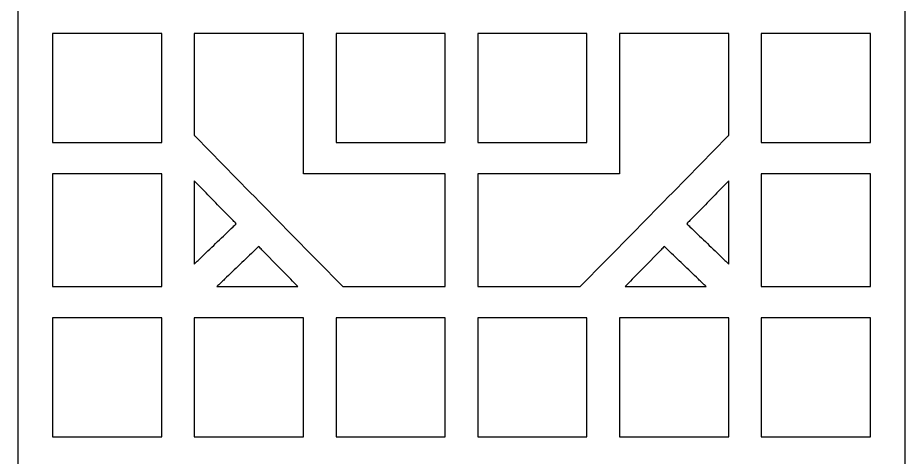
# Model space of a CAD drawing. Header units: centimetres. Extents: x -10 to 9.9, y -11.3 to 12.
# Drawn here: x -10 to -0.53, y -4.36 to 0.33 of the extents above; entities that cross this region are included whole.
import ezdxf

# ---------------------------------------------------------------- set-up
doc = ezdxf.new("R2010")
doc.units = ezdxf.units.CM
doc.header["$MEASUREMENT"] = 0
doc.layers.add('layer 1', color=7, linetype='Continuous')

msp = doc.modelspace()

# ---------------------------------------------------------------- linework, layer by layer
at = {"layer": 'layer 1', "color": 177}
msp.add_open_spline([(-9.99507, -11.30885), (-9.99507, -3.5515), (-9.99507, 4.20584), (-9.99507, 11.96319), (-9.99507, 11.96319), (-6.8403, 11.96319), (-3.6855, 11.96319), (-0.5307, 11.96319), (-0.5307, 11.96319), (-0.5307, 4.20584), (-0.5307, -3.5515), (-0.5307, -11.30885), (-0.5307, -11.30885), (-3.6855, -11.30885), (-6.8403, -11.30885), (-9.99507, -11.30885)], degree=3, knots=[0, 0, 0, 0, 0.2, 0.2, 0.2, 0.2, 0.4, 0.4, 0.4, 0.4, 0.6, 0.6, 0.6, 0.6, 1, 1, 1, 1], dxfattribs=at)
at = {"layer": 'layer 1', "color": 7}
for points, knots in [([(-9.57617, 0.16052), (-9.22043, 0.16052), (-8.86469, 0.16052), (-8.50897, 0.16052), (-8.50897, 0.16052), (-8.49272, 0.16052), (-8.47647, 0.16052), (-8.46021, 0.16052), (-8.46021, 0.16052), (-8.46021, 0.14492), (-8.46021, 0.1293), (-8.46021, 0.11371), (-8.46021, 0.11371), (-8.46021, -0.24257), (-8.46021, -0.59885), (-8.46021, -0.95513), (-8.46021, -0.95513), (-8.46021, -0.97072), (-8.46021, -0.98635), (-8.46021, -1.00194), (-8.46021, -1.00194), (-8.47647, -1.00194), (-8.49272, -1.00194), (-8.50897, -1.00194), (-8.50897, -1.00194), (-8.86469, -1.00194), (-9.22043, -1.00194), (-9.57617, -1.00194), (-9.57617, -1.00194), (-9.5924, -1.00194), (-9.60865, -1.00194), (-9.62491, -1.00194), (-9.62491, -1.00194), (-9.62491, -0.98635), (-9.62491, -0.97072), (-9.62491, -0.95513), (-9.62491, -0.95513), (-9.62491, -0.59885), (-9.62491, -0.24257), (-9.62491, 0.11371), (-9.62491, 0.11371), (-9.62491, 0.1293), (-9.62491, 0.14492), (-9.62491, 0.16052), (-9.62491, 0.16052), (-9.60865, 0.16052), (-9.5924, 0.16052), (-9.57617, 0.16052)], [0, 0, 0, 0, 0.0769231, 0.0769231, 0.0769231, 0.0769231, 0.1538462, 0.1538462, 0.1538462, 0.1538462, 0.2307692, 0.2307692, 0.2307692, 0.2307692, 0.3076923, 0.3076923, 0.3076923, 0.3076923, 0.3846154, 0.3846154, 0.3846154, 0.3846154, 0.4615385, 0.4615385, 0.4615385, 0.4615385, 0.5384615, 0.5384615, 0.5384615, 0.5384615, 0.6153846, 0.6153846, 0.6153846, 0.6153846, 0.6923077, 0.6923077, 0.6923077, 0.6923077, 0.7692308, 0.7692308, 0.7692308, 0.7692308, 0.8461538, 0.8461538, 0.8461538, 0.8461538, 1, 1, 1, 1]), ([(-6.94834, -1.33524), (-6.90547, -1.33524), (-6.86259, -1.33524), (-6.81975, -1.33524), (-6.81975, -1.33524), (-6.73064, -1.33524), (-6.64153, -1.33524), (-6.55243, -1.33524), (-6.55243, -1.33524), (-6.19671, -1.33524), (-5.84097, -1.33524), (-5.48522, -1.33524), (-5.48522, -1.33524), (-5.46897, -1.33524), (-5.45272, -1.33524), (-5.43646, -1.33524), (-5.43646, -1.33524), (-5.43646, -1.35086), (-5.43646, -1.36646), (-5.43646, -1.38206), (-5.43646, -1.38206), (-5.43646, -1.75155), (-5.43646, -2.12107), (-5.43646, -2.49056), (-5.43646, -2.49056), (-5.43646, -2.50616), (-5.43646, -2.52178), (-5.43646, -2.53738), (-5.43646, -2.53738), (-5.45272, -2.53738), (-5.46897, -2.53738), (-5.48522, -2.53738), (-5.48522, -2.53738), (-5.82634, -2.53738), (-6.16745, -2.53738), (-6.50856, -2.53738), (-6.50856, -2.53738), (-6.51556, -2.53738), (-6.52259, -2.53738), (-6.52959, -2.53738), (-6.52959, -2.53738), (-6.5344, -2.53248), (-6.53921, -2.52759), (-6.54404, -2.52269), (-6.54404, -2.52269), (-7.06259, -1.99488), (-7.58117, -1.46707), (-8.09975, -0.93924), (-8.09975, -0.93924), (-8.1042, -0.93474), (-8.10861, -0.93022), (-8.11306, -0.92573), (-8.11306, -0.92573), (-8.11306, -0.91952), (-8.11306, -0.91332), (-8.11306, -0.90711), (-8.11306, -0.90711), (-8.11306, -0.56686), (-8.11306, -0.22657), (-8.11306, 0.11371), (-8.11306, 0.11371), (-8.11306, 0.1293), (-8.11306, 0.14492), (-8.11306, 0.16052), (-8.11306, 0.16052), (-8.09681, 0.16052), (-8.08055, 0.16052), (-8.0643, 0.16052), (-8.0643, 0.16052), (-7.70856, 0.16052), (-7.35284, 0.16052), (-6.9971, 0.16052), (-6.9971, 0.16052), (-6.98084, 0.16052), (-6.96459, 0.16052), (-6.94834, 0.16052), (-6.94834, 0.16052), (-6.94834, 0.14492), (-6.94834, 0.1293), (-6.94834, 0.11371), (-6.94834, 0.11371), (-6.94834, -0.36927), (-6.94834, -0.85227), (-6.94834, -1.33524)], [0, 0, 0, 0, 0.0454545, 0.0454545, 0.0454545, 0.0454545, 0.0909091, 0.0909091, 0.0909091, 0.0909091, 0.1363636, 0.1363636, 0.1363636, 0.1363636, 0.1818182, 0.1818182, 0.1818182, 0.1818182, 0.2272727, 0.2272727, 0.2272727, 0.2272727, 0.2727273, 0.2727273, 0.2727273, 0.2727273, 0.3181818, 0.3181818, 0.3181818, 0.3181818, 0.3636364, 0.3636364, 0.3636364, 0.3636364, 0.4090909, 0.4090909, 0.4090909, 0.4090909, 0.4545455, 0.4545455, 0.4545455, 0.4545455, 0.5, 0.5, 0.5, 0.5, 0.5454545, 0.5454545, 0.5454545, 0.5454545, 0.5909091, 0.5909091, 0.5909091, 0.5909091, 0.6363636, 0.6363636, 0.6363636, 0.6363636, 0.6818182, 0.6818182, 0.6818182, 0.6818182, 0.7272727, 0.7272727, 0.7272727, 0.7272727, 0.7727273, 0.7727273, 0.7727273, 0.7727273, 0.8181818, 0.8181818, 0.8181818, 0.8181818, 0.8636364, 0.8636364, 0.8636364, 0.8636364, 0.9090909, 0.9090909, 0.9090909, 0.9090909, 1, 1, 1, 1]), ([(-5.43646, 0.11371), (-5.43646, -0.24257), (-5.43646, -0.59885), (-5.43646, -0.95513), (-5.43646, -0.95513), (-5.43646, -0.97072), (-5.43646, -0.98635), (-5.43646, -1.00194), (-5.43646, -1.00194), (-5.45272, -1.00194), (-5.46897, -1.00194), (-5.48522, -1.00194), (-5.48522, -1.00194), (-5.84097, -1.00194), (-6.19671, -1.00194), (-6.55243, -1.00194), (-6.55243, -1.00194), (-6.56868, -1.00194), (-6.58493, -1.00194), (-6.60119, -1.00194), (-6.60119, -1.00194), (-6.60119, -0.98635), (-6.60119, -0.97072), (-6.60119, -0.95513), (-6.60119, -0.95513), (-6.60119, -0.59885), (-6.60119, -0.24257), (-6.60119, 0.11371), (-6.60119, 0.11371), (-6.60119, 0.1293), (-6.60119, 0.14492), (-6.60119, 0.16052), (-6.60119, 0.16052), (-6.58493, 0.16052), (-6.56868, 0.16052), (-6.55243, 0.16052), (-6.55243, 0.16052), (-6.19671, 0.16052), (-5.84097, 0.16052), (-5.48522, 0.16052), (-5.48522, 0.16052), (-5.46897, 0.16052), (-5.45272, 0.16052), (-5.43646, 0.16052), (-5.43646, 0.16052), (-5.43646, 0.14492), (-5.43646, 0.1293), (-5.43646, 0.11371)], [0, 0, 0, 0, 0.0769231, 0.0769231, 0.0769231, 0.0769231, 0.1538462, 0.1538462, 0.1538462, 0.1538462, 0.2307692, 0.2307692, 0.2307692, 0.2307692, 0.3076923, 0.3076923, 0.3076923, 0.3076923, 0.3846154, 0.3846154, 0.3846154, 0.3846154, 0.4615385, 0.4615385, 0.4615385, 0.4615385, 0.5384615, 0.5384615, 0.5384615, 0.5384615, 0.6153846, 0.6153846, 0.6153846, 0.6153846, 0.6923077, 0.6923077, 0.6923077, 0.6923077, 0.7692308, 0.7692308, 0.7692308, 0.7692308, 0.8461538, 0.8461538, 0.8461538, 0.8461538, 1, 1, 1, 1]), ([(-5.08931, -0.95513), (-5.08931, -0.59885), (-5.08931, -0.24257), (-5.08931, 0.11371), (-5.08931, 0.11371), (-5.08931, 0.1293), (-5.08931, 0.14492), (-5.08931, 0.16052), (-5.08931, 0.16052), (-5.07306, 0.16052), (-5.0568, 0.16052), (-5.04058, 0.16052), (-5.04058, 0.16052), (-4.68484, 0.16052), (-4.32909, 0.16052), (-3.97338, 0.16052), (-3.97338, 0.16052), (-3.95713, 0.16052), (-3.94087, 0.16052), (-3.92462, 0.16052), (-3.92462, 0.16052), (-3.92462, 0.14492), (-3.92462, 0.1293), (-3.92462, 0.11371), (-3.92462, 0.11371), (-3.92462, -0.24257), (-3.92462, -0.59885), (-3.92462, -0.95513), (-3.92462, -0.95513), (-3.92462, -0.97072), (-3.92462, -0.98635), (-3.92462, -1.00194), (-3.92462, -1.00194), (-3.94087, -1.00194), (-3.95713, -1.00194), (-3.97338, -1.00194), (-3.97338, -1.00194), (-4.32909, -1.00194), (-4.68484, -1.00194), (-5.04058, -1.00194), (-5.04058, -1.00194), (-5.0568, -1.00194), (-5.07306, -1.00194), (-5.08931, -1.00194), (-5.08931, -1.00194), (-5.08931, -0.98635), (-5.08931, -0.97072), (-5.08931, -0.95513)], [0, 0, 0, 0, 0.0769231, 0.0769231, 0.0769231, 0.0769231, 0.1538462, 0.1538462, 0.1538462, 0.1538462, 0.2307692, 0.2307692, 0.2307692, 0.2307692, 0.3076923, 0.3076923, 0.3076923, 0.3076923, 0.3846154, 0.3846154, 0.3846154, 0.3846154, 0.4615385, 0.4615385, 0.4615385, 0.4615385, 0.5384615, 0.5384615, 0.5384615, 0.5384615, 0.6153846, 0.6153846, 0.6153846, 0.6153846, 0.6923077, 0.6923077, 0.6923077, 0.6923077, 0.7692308, 0.7692308, 0.7692308, 0.7692308, 0.8461538, 0.8461538, 0.8461538, 0.8461538, 1, 1, 1, 1]), ([(-3.57747, -1.33524), (-3.57747, -0.85227), (-3.57747, -0.36927), (-3.57747, 0.11371), (-3.57747, 0.11371), (-3.57747, 0.1293), (-3.57747, 0.14492), (-3.57747, 0.16052), (-3.57747, 0.16052), (-3.56121, 0.16052), (-3.54496, 0.16052), (-3.52871, 0.16052), (-3.52871, 0.16052), (-3.17296, 0.16052), (-2.81722, 0.16052), (-2.4615, 0.16052), (-2.4615, 0.16052), (-2.44525, 0.16052), (-2.429, 0.16052), (-2.41274, 0.16052), (-2.41274, 0.16052), (-2.41274, 0.14492), (-2.41274, 0.1293), (-2.41274, 0.11371), (-2.41274, 0.11371), (-2.41274, -0.22657), (-2.41274, -0.56686), (-2.41274, -0.90711), (-2.41274, -0.90711), (-2.41274, -0.91332), (-2.41274, -0.91952), (-2.41274, -0.92573), (-2.41274, -0.92573), (-2.41716, -0.93022), (-2.42161, -0.93474), (-2.42602, -0.93924), (-2.42602, -0.93924), (-2.9446, -1.46707), (-3.46318, -1.99488), (-3.98176, -2.52269), (-3.98176, -2.52269), (-3.98657, -2.52759), (-3.99137, -2.53248), (-3.99621, -2.53738), (-3.99621, -2.53738), (-4.00321, -2.53738), (-4.01021, -2.53738), (-4.01724, -2.53738), (-4.01724, -2.53738), (-4.35836, -2.53738), (-4.69944, -2.53738), (-5.04058, -2.53738), (-5.04058, -2.53738), (-5.0568, -2.53738), (-5.07306, -2.53738), (-5.08931, -2.53738), (-5.08931, -2.53738), (-5.08931, -2.52178), (-5.08931, -2.50616), (-5.08931, -2.49056), (-5.08931, -2.49056), (-5.08931, -2.12107), (-5.08931, -1.75155), (-5.08931, -1.38206), (-5.08931, -1.38206), (-5.08931, -1.36646), (-5.08931, -1.35086), (-5.08931, -1.33524), (-5.08931, -1.33524), (-5.07306, -1.33524), (-5.0568, -1.33524), (-5.04058, -1.33524), (-5.04058, -1.33524), (-4.68484, -1.33524), (-4.32909, -1.33524), (-3.97338, -1.33524), (-3.97338, -1.33524), (-3.88427, -1.33524), (-3.79516, -1.33524), (-3.70605, -1.33524), (-3.70605, -1.33524), (-3.66318, -1.33524), (-3.62031, -1.33524), (-3.57747, -1.33524)], [0, 0, 0, 0, 0.0454545, 0.0454545, 0.0454545, 0.0454545, 0.0909091, 0.0909091, 0.0909091, 0.0909091, 0.1363636, 0.1363636, 0.1363636, 0.1363636, 0.1818182, 0.1818182, 0.1818182, 0.1818182, 0.2272727, 0.2272727, 0.2272727, 0.2272727, 0.2727273, 0.2727273, 0.2727273, 0.2727273, 0.3181818, 0.3181818, 0.3181818, 0.3181818, 0.3636364, 0.3636364, 0.3636364, 0.3636364, 0.4090909, 0.4090909, 0.4090909, 0.4090909, 0.4545455, 0.4545455, 0.4545455, 0.4545455, 0.5, 0.5, 0.5, 0.5, 0.5454545, 0.5454545, 0.5454545, 0.5454545, 0.5909091, 0.5909091, 0.5909091, 0.5909091, 0.6363636, 0.6363636, 0.6363636, 0.6363636, 0.6818182, 0.6818182, 0.6818182, 0.6818182, 0.7272727, 0.7272727, 0.7272727, 0.7272727, 0.7727273, 0.7727273, 0.7727273, 0.7727273, 0.8181818, 0.8181818, 0.8181818, 0.8181818, 0.8636364, 0.8636364, 0.8636364, 0.8636364, 0.9090909, 0.9090909, 0.9090909, 0.9090909, 1, 1, 1, 1]), ([(-0.94963, -1.00194), (-1.30537, -1.00194), (-1.66109, -1.00194), (-2.01683, -1.00194), (-2.01683, -1.00194), (-2.03309, -1.00194), (-2.04934, -1.00194), (-2.06559, -1.00194), (-2.06559, -1.00194), (-2.06559, -0.98635), (-2.06559, -0.97072), (-2.06559, -0.95513), (-2.06559, -0.95513), (-2.06559, -0.59885), (-2.06559, -0.24257), (-2.06559, 0.11371), (-2.06559, 0.11371), (-2.06559, 0.1293), (-2.06559, 0.14492), (-2.06559, 0.16052), (-2.06559, 0.16052), (-2.04934, 0.16052), (-2.03309, 0.16052), (-2.01683, 0.16052), (-2.01683, 0.16052), (-1.66109, 0.16052), (-1.30537, 0.16052), (-0.94963, 0.16052), (-0.94963, 0.16052), (-0.93338, 0.16052), (-0.91712, 0.16052), (-0.90087, 0.16052), (-0.90087, 0.16052), (-0.90087, 0.14492), (-0.90087, 0.1293), (-0.90087, 0.11371), (-0.90087, 0.11371), (-0.90087, -0.24257), (-0.90087, -0.59885), (-0.90087, -0.95513), (-0.90087, -0.95513), (-0.90087, -0.97072), (-0.90087, -0.98635), (-0.90087, -1.00194), (-0.90087, -1.00194), (-0.91712, -1.00194), (-0.93338, -1.00194), (-0.94963, -1.00194)], [0, 0, 0, 0, 0.0769231, 0.0769231, 0.0769231, 0.0769231, 0.1538462, 0.1538462, 0.1538462, 0.1538462, 0.2307692, 0.2307692, 0.2307692, 0.2307692, 0.3076923, 0.3076923, 0.3076923, 0.3076923, 0.3846154, 0.3846154, 0.3846154, 0.3846154, 0.4615385, 0.4615385, 0.4615385, 0.4615385, 0.5384615, 0.5384615, 0.5384615, 0.5384615, 0.6153846, 0.6153846, 0.6153846, 0.6153846, 0.6923077, 0.6923077, 0.6923077, 0.6923077, 0.7692308, 0.7692308, 0.7692308, 0.7692308, 0.8461538, 0.8461538, 0.8461538, 0.8461538, 1, 1, 1, 1]), ([(-9.57617, -1.33524), (-9.22043, -1.33524), (-8.86469, -1.33524), (-8.50897, -1.33524), (-8.50897, -1.33524), (-8.49272, -1.33524), (-8.47647, -1.33524), (-8.46021, -1.33524), (-8.46021, -1.33524), (-8.46021, -1.35086), (-8.46021, -1.36646), (-8.46021, -1.38206), (-8.46021, -1.38206), (-8.46021, -1.75155), (-8.46021, -2.12107), (-8.46021, -2.49056), (-8.46021, -2.49056), (-8.46021, -2.50616), (-8.46021, -2.52178), (-8.46021, -2.53738), (-8.46021, -2.53738), (-8.47647, -2.53738), (-8.49272, -2.53738), (-8.50897, -2.53738), (-8.50897, -2.53738), (-8.86469, -2.53738), (-9.22043, -2.53738), (-9.57617, -2.53738), (-9.57617, -2.53738), (-9.5924, -2.53738), (-9.60865, -2.53738), (-9.62491, -2.53738), (-9.62491, -2.53738), (-9.62491, -2.52178), (-9.62491, -2.50616), (-9.62491, -2.49056), (-9.62491, -2.49056), (-9.62491, -2.12107), (-9.62491, -1.75155), (-9.62491, -1.38206), (-9.62491, -1.38206), (-9.62491, -1.36646), (-9.62491, -1.35086), (-9.62491, -1.33524), (-9.62491, -1.33524), (-9.60865, -1.33524), (-9.5924, -1.33524), (-9.57617, -1.33524)], [0, 0, 0, 0, 0.0769231, 0.0769231, 0.0769231, 0.0769231, 0.1538462, 0.1538462, 0.1538462, 0.1538462, 0.2307692, 0.2307692, 0.2307692, 0.2307692, 0.3076923, 0.3076923, 0.3076923, 0.3076923, 0.3846154, 0.3846154, 0.3846154, 0.3846154, 0.4615385, 0.4615385, 0.4615385, 0.4615385, 0.5384615, 0.5384615, 0.5384615, 0.5384615, 0.6153846, 0.6153846, 0.6153846, 0.6153846, 0.6923077, 0.6923077, 0.6923077, 0.6923077, 0.7692308, 0.7692308, 0.7692308, 0.7692308, 0.8461538, 0.8461538, 0.8461538, 0.8461538, 1, 1, 1, 1]), ([(-8.02885, -1.49717), (-7.91841, -1.60955), (-7.80797, -1.72196), (-7.69753, -1.83435), (-7.69753, -1.83435), (-7.68671, -1.84537), (-7.67587, -1.85642), (-7.66502, -1.86744), (-7.66502, -1.86744), (-7.6762, -1.87816), (-7.68738, -1.88887), (-7.69855, -1.89959), (-7.69855, -1.89959), (-7.80896, -2.00564), (-7.9194, -2.11165), (-8.02981, -2.21767), (-8.02981, -2.21767), (-8.05757, -2.24431), (-8.0853, -2.27096), (-8.11306, -2.29758), (-8.11306, -2.29758), (-8.11306, -2.25991), (-8.11306, -2.22224), (-8.11306, -2.18455), (-8.11306, -2.18455), (-8.11306, -1.96615), (-8.11306, -1.74772), (-8.11306, -1.5293), (-8.11306, -1.5293), (-8.11306, -1.49003), (-8.11306, -1.45073), (-8.11306, -1.41146), (-8.11306, -1.41146), (-8.08497, -1.44003), (-8.05691, -1.4686), (-8.02885, -1.49717)], [0, 0, 0, 0, 0.1, 0.1, 0.1, 0.1, 0.2, 0.2, 0.2, 0.2, 0.3, 0.3, 0.3, 0.3, 0.4, 0.4, 0.4, 0.4, 0.5, 0.5, 0.5, 0.5, 0.6, 0.6, 0.6, 0.6, 0.7, 0.7, 0.7, 0.7, 0.8, 0.8, 0.8, 0.8, 1, 1, 1, 1]), ([(-2.41274, -1.5293), (-2.41274, -1.74772), (-2.41274, -1.96615), (-2.41274, -2.18455), (-2.41274, -2.18455), (-2.41274, -2.22224), (-2.41274, -2.25991), (-2.41274, -2.29758), (-2.41274, -2.29758), (-2.44047, -2.27096), (-2.46823, -2.24431), (-2.49596, -2.21767), (-2.49596, -2.21767), (-2.6064, -2.11165), (-2.71681, -2.00564), (-2.82725, -1.89959), (-2.82725, -1.89959), (-2.83843, -1.88887), (-2.84958, -1.87816), (-2.86075, -1.86744), (-2.86075, -1.86744), (-2.84994, -1.85642), (-2.83909, -1.84537), (-2.82824, -1.83435), (-2.82824, -1.83435), (-2.71783, -1.72196), (-2.6074, -1.60955), (-2.49696, -1.49717), (-2.49696, -1.49717), (-2.46889, -1.4686), (-2.4408, -1.44003), (-2.41274, -1.41146), (-2.41274, -1.41146), (-2.41274, -1.45073), (-2.41274, -1.49003), (-2.41274, -1.5293)], [0, 0, 0, 0, 0.1, 0.1, 0.1, 0.1, 0.2, 0.2, 0.2, 0.2, 0.3, 0.3, 0.3, 0.3, 0.4, 0.4, 0.4, 0.4, 0.5, 0.5, 0.5, 0.5, 0.6, 0.6, 0.6, 0.6, 0.7, 0.7, 0.7, 0.7, 0.8, 0.8, 0.8, 0.8, 1, 1, 1, 1]), ([(-0.94963, -2.53738), (-1.30537, -2.53738), (-1.66109, -2.53738), (-2.01683, -2.53738), (-2.01683, -2.53738), (-2.03309, -2.53738), (-2.04934, -2.53738), (-2.06559, -2.53738), (-2.06559, -2.53738), (-2.06559, -2.52178), (-2.06559, -2.50616), (-2.06559, -2.49056), (-2.06559, -2.49056), (-2.06559, -2.12107), (-2.06559, -1.75155), (-2.06559, -1.38206), (-2.06559, -1.38206), (-2.06559, -1.36646), (-2.06559, -1.35086), (-2.06559, -1.33524), (-2.06559, -1.33524), (-2.04934, -1.33524), (-2.03309, -1.33524), (-2.01683, -1.33524), (-2.01683, -1.33524), (-1.66109, -1.33524), (-1.30537, -1.33524), (-0.94963, -1.33524), (-0.94963, -1.33524), (-0.93338, -1.33524), (-0.91712, -1.33524), (-0.90087, -1.33524), (-0.90087, -1.33524), (-0.90087, -1.35086), (-0.90087, -1.36646), (-0.90087, -1.38206), (-0.90087, -1.38206), (-0.90087, -1.75155), (-0.90087, -2.12107), (-0.90087, -2.49056), (-0.90087, -2.49056), (-0.90087, -2.50616), (-0.90087, -2.52178), (-0.90087, -2.53738), (-0.90087, -2.53738), (-0.91712, -2.53738), (-0.93338, -2.53738), (-0.94963, -2.53738)], [0, 0, 0, 0, 0.0769231, 0.0769231, 0.0769231, 0.0769231, 0.1538462, 0.1538462, 0.1538462, 0.1538462, 0.2307692, 0.2307692, 0.2307692, 0.2307692, 0.3076923, 0.3076923, 0.3076923, 0.3076923, 0.3846154, 0.3846154, 0.3846154, 0.3846154, 0.4615385, 0.4615385, 0.4615385, 0.4615385, 0.5384615, 0.5384615, 0.5384615, 0.5384615, 0.6153846, 0.6153846, 0.6153846, 0.6153846, 0.6923077, 0.6923077, 0.6923077, 0.6923077, 0.7692308, 0.7692308, 0.7692308, 0.7692308, 0.8461538, 0.8461538, 0.8461538, 0.8461538, 1, 1, 1, 1]), ([(-7.78862, -2.45744), (-7.67983, -2.35298), (-7.57102, -2.24851), (-7.46223, -2.14405), (-7.46223, -2.14405), (-7.45039, -2.13271), (-7.43856, -2.12134), (-7.42672, -2.10999), (-7.42672, -2.10999), (-7.41524, -2.12168), (-7.40377, -2.13335), (-7.39229, -2.14504), (-7.39229, -2.14504), (-7.28966, -2.2495), (-7.18703, -2.35397), (-7.0844, -2.45843), (-7.0844, -2.45843), (-7.05854, -2.48473), (-7.03267, -2.51105), (-7.00683, -2.53738), (-7.00683, -2.53738), (-7.04451, -2.53738), (-7.08218, -2.53738), (-7.11986, -2.53738), (-7.11986, -2.53738), (-7.3313, -2.53738), (-7.54272, -2.53738), (-7.75416, -2.53738), (-7.75416, -2.53738), (-7.7934, -2.53738), (-7.83264, -2.53738), (-7.87187, -2.53738), (-7.87187, -2.53738), (-7.84411, -2.51073), (-7.81638, -2.48409), (-7.78862, -2.45744)], [0, 0, 0, 0, 0.1, 0.1, 0.1, 0.1, 0.2, 0.2, 0.2, 0.2, 0.3, 0.3, 0.3, 0.3, 0.4, 0.4, 0.4, 0.4, 0.5, 0.5, 0.5, 0.5, 0.6, 0.6, 0.6, 0.6, 0.7, 0.7, 0.7, 0.7, 0.8, 0.8, 0.8, 0.8, 1, 1, 1, 1]), ([(-2.77164, -2.53738), (-2.98309, -2.53738), (-3.1945, -2.53738), (-3.40595, -2.53738), (-3.40595, -2.53738), (-3.44362, -2.53738), (-3.4813, -2.53738), (-3.51897, -2.53738), (-3.51897, -2.53738), (-3.49313, -2.51105), (-3.46727, -2.48473), (-3.4414, -2.45843), (-3.4414, -2.45843), (-3.33877, -2.35397), (-3.23614, -2.2495), (-3.13352, -2.14504), (-3.13352, -2.14504), (-3.12201, -2.13335), (-3.11053, -2.12168), (-3.09906, -2.10999), (-3.09906, -2.10999), (-3.08722, -2.12134), (-3.07541, -2.13271), (-3.06357, -2.14405), (-3.06357, -2.14405), (-2.95476, -2.24851), (-2.84597, -2.35298), (-2.73715, -2.45744), (-2.73715, -2.45744), (-2.70942, -2.48409), (-2.68166, -2.51073), (-2.6539, -2.53738), (-2.6539, -2.53738), (-2.69317, -2.53738), (-2.73241, -2.53738), (-2.77164, -2.53738)], [0, 0, 0, 0, 0.1, 0.1, 0.1, 0.1, 0.2, 0.2, 0.2, 0.2, 0.3, 0.3, 0.3, 0.3, 0.4, 0.4, 0.4, 0.4, 0.5, 0.5, 0.5, 0.5, 0.6, 0.6, 0.6, 0.6, 0.7, 0.7, 0.7, 0.7, 0.8, 0.8, 0.8, 0.8, 1, 1, 1, 1]), ([(-9.57617, -2.87068), (-9.22043, -2.87068), (-8.86469, -2.87068), (-8.50897, -2.87068), (-8.50897, -2.87068), (-8.49272, -2.87068), (-8.47647, -2.87068), (-8.46021, -2.87068), (-8.46021, -2.87068), (-8.46021, -2.88627), (-8.46021, -2.90189), (-8.46021, -2.91749), (-8.46021, -2.91749), (-8.46021, -3.30897), (-8.46021, -3.70046), (-8.46021, -4.09194), (-8.46021, -4.09194), (-8.46021, -4.10756), (-8.46021, -4.12316), (-8.46021, -4.13878), (-8.46021, -4.13878), (-8.47647, -4.13878), (-8.49272, -4.13878), (-8.50897, -4.13878), (-8.50897, -4.13878), (-8.86469, -4.13878), (-9.22043, -4.13878), (-9.57617, -4.13878), (-9.57617, -4.13878), (-9.5924, -4.13878), (-9.60865, -4.13878), (-9.62491, -4.13878), (-9.62491, -4.13878), (-9.62491, -4.12316), (-9.62491, -4.10756), (-9.62491, -4.09194), (-9.62491, -4.09194), (-9.62491, -3.70046), (-9.62491, -3.30897), (-9.62491, -2.91749), (-9.62491, -2.91749), (-9.62491, -2.90189), (-9.62491, -2.88627), (-9.62491, -2.87068), (-9.62491, -2.87068), (-9.60865, -2.87068), (-9.5924, -2.87068), (-9.57617, -2.87068)], [0, 0, 0, 0, 0.0769231, 0.0769231, 0.0769231, 0.0769231, 0.1538462, 0.1538462, 0.1538462, 0.1538462, 0.2307692, 0.2307692, 0.2307692, 0.2307692, 0.3076923, 0.3076923, 0.3076923, 0.3076923, 0.3846154, 0.3846154, 0.3846154, 0.3846154, 0.4615385, 0.4615385, 0.4615385, 0.4615385, 0.5384615, 0.5384615, 0.5384615, 0.5384615, 0.6153846, 0.6153846, 0.6153846, 0.6153846, 0.6923077, 0.6923077, 0.6923077, 0.6923077, 0.7692308, 0.7692308, 0.7692308, 0.7692308, 0.8461538, 0.8461538, 0.8461538, 0.8461538, 1, 1, 1, 1]), ([(-6.94834, -2.91749), (-6.94834, -3.30897), (-6.94834, -3.70046), (-6.94834, -4.09194), (-6.94834, -4.09194), (-6.94834, -4.10756), (-6.94834, -4.12316), (-6.94834, -4.13878), (-6.94834, -4.13878), (-6.96459, -4.13878), (-6.98084, -4.13878), (-6.9971, -4.13878), (-6.9971, -4.13878), (-7.35284, -4.13878), (-7.70856, -4.13878), (-8.0643, -4.13878), (-8.0643, -4.13878), (-8.08055, -4.13878), (-8.09681, -4.13878), (-8.11306, -4.13878), (-8.11306, -4.13878), (-8.11306, -4.12316), (-8.11306, -4.10756), (-8.11306, -4.09194), (-8.11306, -4.09194), (-8.11306, -3.70046), (-8.11306, -3.30897), (-8.11306, -2.91749), (-8.11306, -2.91749), (-8.11306, -2.90189), (-8.11306, -2.88627), (-8.11306, -2.87068), (-8.11306, -2.87068), (-8.09681, -2.87068), (-8.08055, -2.87068), (-8.0643, -2.87068), (-8.0643, -2.87068), (-7.70856, -2.87068), (-7.35284, -2.87068), (-6.9971, -2.87068), (-6.9971, -2.87068), (-6.98084, -2.87068), (-6.96459, -2.87068), (-6.94834, -2.87068), (-6.94834, -2.87068), (-6.94834, -2.88627), (-6.94834, -2.90189), (-6.94834, -2.91749)], [0, 0, 0, 0, 0.0769231, 0.0769231, 0.0769231, 0.0769231, 0.1538462, 0.1538462, 0.1538462, 0.1538462, 0.2307692, 0.2307692, 0.2307692, 0.2307692, 0.3076923, 0.3076923, 0.3076923, 0.3076923, 0.3846154, 0.3846154, 0.3846154, 0.3846154, 0.4615385, 0.4615385, 0.4615385, 0.4615385, 0.5384615, 0.5384615, 0.5384615, 0.5384615, 0.6153846, 0.6153846, 0.6153846, 0.6153846, 0.6923077, 0.6923077, 0.6923077, 0.6923077, 0.7692308, 0.7692308, 0.7692308, 0.7692308, 0.8461538, 0.8461538, 0.8461538, 0.8461538, 1, 1, 1, 1]), ([(-5.43646, -2.91749), (-5.43646, -3.30897), (-5.43646, -3.70046), (-5.43646, -4.09194), (-5.43646, -4.09194), (-5.43646, -4.10756), (-5.43646, -4.12316), (-5.43646, -4.13878), (-5.43646, -4.13878), (-5.45272, -4.13878), (-5.46897, -4.13878), (-5.48522, -4.13878), (-5.48522, -4.13878), (-5.84097, -4.13878), (-6.19671, -4.13878), (-6.55243, -4.13878), (-6.55243, -4.13878), (-6.56868, -4.13878), (-6.58493, -4.13878), (-6.60119, -4.13878), (-6.60119, -4.13878), (-6.60119, -4.12316), (-6.60119, -4.10756), (-6.60119, -4.09194), (-6.60119, -4.09194), (-6.60119, -3.70046), (-6.60119, -3.30897), (-6.60119, -2.91749), (-6.60119, -2.91749), (-6.60119, -2.90189), (-6.60119, -2.88627), (-6.60119, -2.87068), (-6.60119, -2.87068), (-6.58493, -2.87068), (-6.56868, -2.87068), (-6.55243, -2.87068), (-6.55243, -2.87068), (-6.19671, -2.87068), (-5.84097, -2.87068), (-5.48522, -2.87068), (-5.48522, -2.87068), (-5.46897, -2.87068), (-5.45272, -2.87068), (-5.43646, -2.87068), (-5.43646, -2.87068), (-5.43646, -2.88627), (-5.43646, -2.90189), (-5.43646, -2.91749)], [0, 0, 0, 0, 0.0769231, 0.0769231, 0.0769231, 0.0769231, 0.1538462, 0.1538462, 0.1538462, 0.1538462, 0.2307692, 0.2307692, 0.2307692, 0.2307692, 0.3076923, 0.3076923, 0.3076923, 0.3076923, 0.3846154, 0.3846154, 0.3846154, 0.3846154, 0.4615385, 0.4615385, 0.4615385, 0.4615385, 0.5384615, 0.5384615, 0.5384615, 0.5384615, 0.6153846, 0.6153846, 0.6153846, 0.6153846, 0.6923077, 0.6923077, 0.6923077, 0.6923077, 0.7692308, 0.7692308, 0.7692308, 0.7692308, 0.8461538, 0.8461538, 0.8461538, 0.8461538, 1, 1, 1, 1]), ([(-5.08931, -4.09194), (-5.08931, -3.70046), (-5.08931, -3.30897), (-5.08931, -2.91749), (-5.08931, -2.91749), (-5.08931, -2.90189), (-5.08931, -2.88627), (-5.08931, -2.87068), (-5.08931, -2.87068), (-5.07306, -2.87068), (-5.0568, -2.87068), (-5.04058, -2.87068), (-5.04058, -2.87068), (-4.68484, -2.87068), (-4.32909, -2.87068), (-3.97338, -2.87068), (-3.97338, -2.87068), (-3.95713, -2.87068), (-3.94087, -2.87068), (-3.92462, -2.87068), (-3.92462, -2.87068), (-3.92462, -2.88627), (-3.92462, -2.90189), (-3.92462, -2.91749), (-3.92462, -2.91749), (-3.92462, -3.30897), (-3.92462, -3.70046), (-3.92462, -4.09194), (-3.92462, -4.09194), (-3.92462, -4.10756), (-3.92462, -4.12316), (-3.92462, -4.13878), (-3.92462, -4.13878), (-3.94087, -4.13878), (-3.95713, -4.13878), (-3.97338, -4.13878), (-3.97338, -4.13878), (-4.32909, -4.13878), (-4.68484, -4.13878), (-5.04058, -4.13878), (-5.04058, -4.13878), (-5.0568, -4.13878), (-5.07306, -4.13878), (-5.08931, -4.13878), (-5.08931, -4.13878), (-5.08931, -4.12316), (-5.08931, -4.10756), (-5.08931, -4.09194)], [0, 0, 0, 0, 0.0769231, 0.0769231, 0.0769231, 0.0769231, 0.1538462, 0.1538462, 0.1538462, 0.1538462, 0.2307692, 0.2307692, 0.2307692, 0.2307692, 0.3076923, 0.3076923, 0.3076923, 0.3076923, 0.3846154, 0.3846154, 0.3846154, 0.3846154, 0.4615385, 0.4615385, 0.4615385, 0.4615385, 0.5384615, 0.5384615, 0.5384615, 0.5384615, 0.6153846, 0.6153846, 0.6153846, 0.6153846, 0.6923077, 0.6923077, 0.6923077, 0.6923077, 0.7692308, 0.7692308, 0.7692308, 0.7692308, 0.8461538, 0.8461538, 0.8461538, 0.8461538, 1, 1, 1, 1]), ([(-3.52871, -2.87068), (-3.17296, -2.87068), (-2.81722, -2.87068), (-2.4615, -2.87068), (-2.4615, -2.87068), (-2.44525, -2.87068), (-2.429, -2.87068), (-2.41274, -2.87068), (-2.41274, -2.87068), (-2.41274, -2.88627), (-2.41274, -2.90189), (-2.41274, -2.91749), (-2.41274, -2.91749), (-2.41274, -3.30897), (-2.41274, -3.70046), (-2.41274, -4.09194), (-2.41274, -4.09194), (-2.41274, -4.10756), (-2.41274, -4.12316), (-2.41274, -4.13878), (-2.41274, -4.13878), (-2.429, -4.13878), (-2.44525, -4.13878), (-2.4615, -4.13878), (-2.4615, -4.13878), (-2.81722, -4.13878), (-3.17296, -4.13878), (-3.52871, -4.13878), (-3.52871, -4.13878), (-3.54496, -4.13878), (-3.56121, -4.13878), (-3.57747, -4.13878), (-3.57747, -4.13878), (-3.57747, -4.12316), (-3.57747, -4.10756), (-3.57747, -4.09194), (-3.57747, -4.09194), (-3.57747, -3.70046), (-3.57747, -3.30897), (-3.57747, -2.91749), (-3.57747, -2.91749), (-3.57747, -2.90189), (-3.57747, -2.88627), (-3.57747, -2.87068), (-3.57747, -2.87068), (-3.56121, -2.87068), (-3.54496, -2.87068), (-3.52871, -2.87068)], [0, 0, 0, 0, 0.0769231, 0.0769231, 0.0769231, 0.0769231, 0.1538462, 0.1538462, 0.1538462, 0.1538462, 0.2307692, 0.2307692, 0.2307692, 0.2307692, 0.3076923, 0.3076923, 0.3076923, 0.3076923, 0.3846154, 0.3846154, 0.3846154, 0.3846154, 0.4615385, 0.4615385, 0.4615385, 0.4615385, 0.5384615, 0.5384615, 0.5384615, 0.5384615, 0.6153846, 0.6153846, 0.6153846, 0.6153846, 0.6923077, 0.6923077, 0.6923077, 0.6923077, 0.7692308, 0.7692308, 0.7692308, 0.7692308, 0.8461538, 0.8461538, 0.8461538, 0.8461538, 1, 1, 1, 1]), ([(-0.94963, -4.13878), (-1.30537, -4.13878), (-1.66109, -4.13878), (-2.01683, -4.13878), (-2.01683, -4.13878), (-2.03309, -4.13878), (-2.04934, -4.13878), (-2.06559, -4.13878), (-2.06559, -4.13878), (-2.06559, -4.12316), (-2.06559, -4.10756), (-2.06559, -4.09194), (-2.06559, -4.09194), (-2.06559, -3.70046), (-2.06559, -3.30897), (-2.06559, -2.91749), (-2.06559, -2.91749), (-2.06559, -2.90189), (-2.06559, -2.88627), (-2.06559, -2.87068), (-2.06559, -2.87068), (-2.04934, -2.87068), (-2.03309, -2.87068), (-2.01683, -2.87068), (-2.01683, -2.87068), (-1.66109, -2.87068), (-1.30537, -2.87068), (-0.94963, -2.87068), (-0.94963, -2.87068), (-0.93338, -2.87068), (-0.91712, -2.87068), (-0.90087, -2.87068), (-0.90087, -2.87068), (-0.90087, -2.88627), (-0.90087, -2.90189), (-0.90087, -2.91749), (-0.90087, -2.91749), (-0.90087, -3.30897), (-0.90087, -3.70046), (-0.90087, -4.09194), (-0.90087, -4.09194), (-0.90087, -4.10756), (-0.90087, -4.12316), (-0.90087, -4.13878), (-0.90087, -4.13878), (-0.91712, -4.13878), (-0.93338, -4.13878), (-0.94963, -4.13878)], [0, 0, 0, 0, 0.0769231, 0.0769231, 0.0769231, 0.0769231, 0.1538462, 0.1538462, 0.1538462, 0.1538462, 0.2307692, 0.2307692, 0.2307692, 0.2307692, 0.3076923, 0.3076923, 0.3076923, 0.3076923, 0.3846154, 0.3846154, 0.3846154, 0.3846154, 0.4615385, 0.4615385, 0.4615385, 0.4615385, 0.5384615, 0.5384615, 0.5384615, 0.5384615, 0.6153846, 0.6153846, 0.6153846, 0.6153846, 0.6923077, 0.6923077, 0.6923077, 0.6923077, 0.7692308, 0.7692308, 0.7692308, 0.7692308, 0.8461538, 0.8461538, 0.8461538, 0.8461538, 1, 1, 1, 1])]:
    msp.add_open_spline(points, degree=3, knots=knots, dxfattribs=at)

doc.saveas('drawing.dxf')
